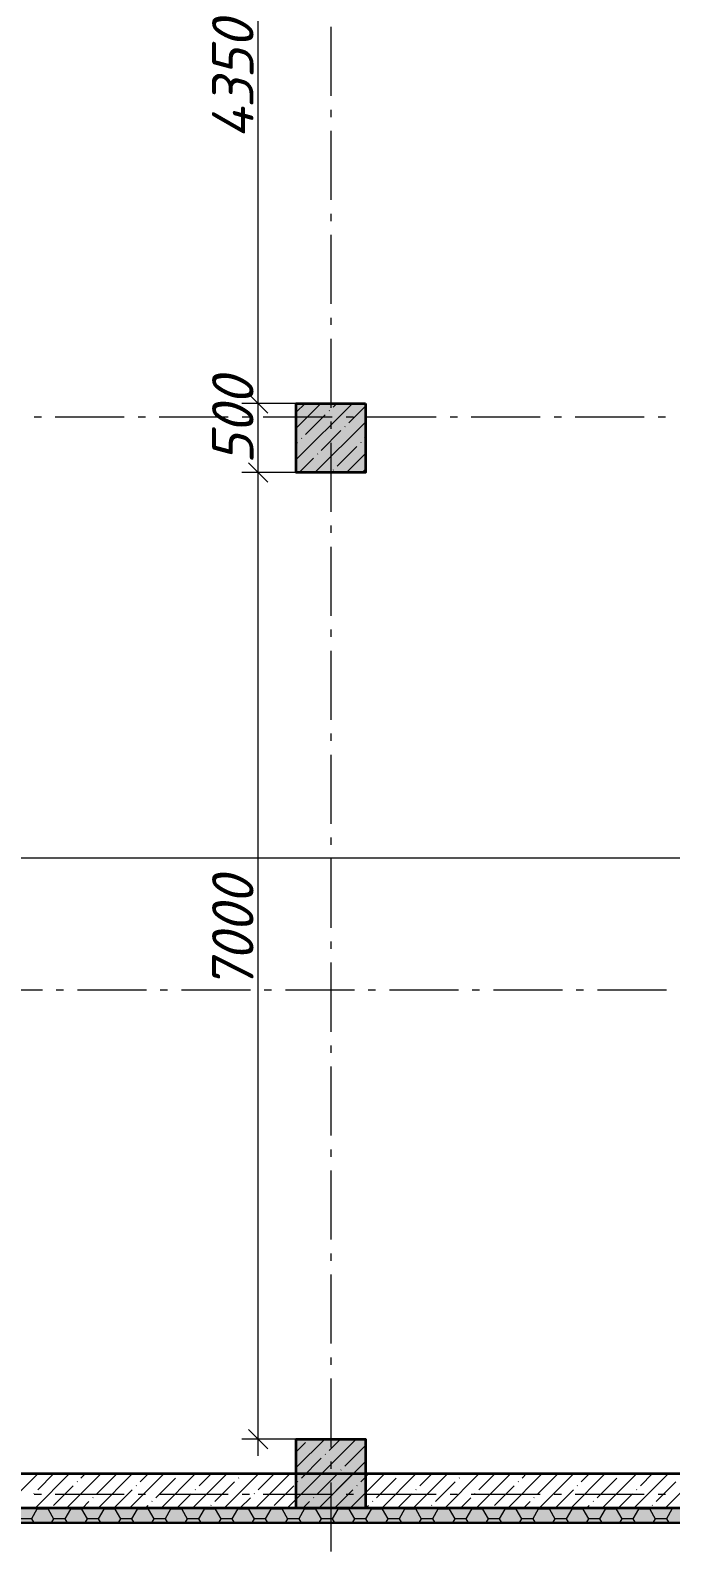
# Model space of a CAD drawing. Header units: millimetres. Extents: x -81576 to 1046824, y -248937 to 691537.
# Drawn here: x 127613 to 132244, y 651577 to 662641 of the extents above; entities that cross this region are included whole.
import ezdxf

# ---------------------------------------------------------------- set-up
doc = ezdxf.new("R2010")
doc.units = ezdxf.units.MM
doc.layers.add('PDF _Геометрия', color=7, linetype='Continuous', true_color=0x1d1d1d)
doc.layers.add('PDF _Сплошная заливка', color=7, linetype='Continuous', true_color=0xffffff)
doc.layers.add('PDF _Текст', color=7, linetype='Continuous')
doc.styles.add('PDF ISOCPEUR Italic', font='isocpeui.ttf')

msp = doc.modelspace()

# ---------------------------------------------------------------- hatches: boundary and pattern name
at = {"layer": 'PDF _Сплошная заливка', "true_color": 0x636466, "transparency": 33554559}
for points in [[(129536, 659441.1), (130036, 659441.1), (130036, 659941.1), (129536, 659941.1)], [(129536, 651941.1), (130036, 651941.1), (130036, 652441.1), (129536, 652441.1)], [(162404, 651839.1), (162404, 651939.1), (97386, 651939.1), (97388, 651839.1)]]:
    msp.add_hatch(color=251, dxfattribs=at).paths.add_polyline_path(points)

# ---------------------------------------------------------------- linework, layer by layer
at = {"layer": 'PDF _Геометрия', "color": 7, "lineweight": 13}
for points in [[(174226, 637747.2), (174226, 639331.1), (171294, 639331.1), (171294, 639091.1), (171294, 638981.1), (170586, 638981.1), (170476, 638981.1), (170476, 639691.1), (170476, 639801.1), (174226, 639801.1), (174226, 651831.1), (162404, 651831.1), (97388, 651831.1), (97278, 651831.1), (97278, 669191.1)], [(97286, 669191.1), (97286, 651839.1), (162404, 651839.1), (174234, 651839.1), (174234, 651831.1), (174234, 639793.1), (174226, 639793.1), (170484, 639793.1), (170484, 638989.1), (171286, 638989.1), (171286, 639339.1), (171449.9, 639339.1), (174234, 639339.1), (174234, 639331.1), (174234, 637747.2)]]:
    msp.add_lwpolyline(points, dxfattribs=at)
at = {"layer": 'PDF _Геометрия', "color": 7, "lineweight": 9}
for points in [[(97386, 669191.1), (97386, 651939.1), (162404, 651939.1), (174336, 651939.1), (174336, 651941.1), (174334, 651941.1), (174334, 651831.1), (174334, 639691.1), (174336, 639691.1), (174336, 639693.1), (174226, 639693.1), (170584, 639693.1), (170584, 639089.1), (171186, 639089.1), (171186, 639439.1), (171449.9, 639439.1), (174336, 639439.1), (174336, 639339.1), (174334, 639339.1)], [(129261.2, 652321.1), (129261.2, 659441.1), (129261.2, 659941.1), (129261.2, 664411.1)], [(97388, 663940.8), (97388, 651941.1), (162404, 651941.1), (174336, 651941.1), (174336, 651839.1), (174336, 651831.1), (174336, 639691.1), (174234, 639691.1), (174234, 639693.1)], [(129786, 662667.8), (129786, 662167.8)], [(129786, 662067.8), (129786, 662014.9)], [(129786, 661914.9), (129786, 661414.9)], [(129786, 661314.9), (129786, 661262)], [(129786, 661162), (129786, 660662)], [(129786, 660562), (129786, 660509.1)], [(129786, 660409.1), (129786, 659909.1)], [(129191.2, 660011.1), (129261.2, 659941.1), (129331.2, 659871.1)], [(129536, 659941.1), (129261.2, 659941.1), (129141.2, 659941.1)], [(127690.7, 659841.1), (127637.8, 659841.1)], [(128290.7, 659841.1), (127790.7, 659841.1)], [(128443.6, 659841.1), (128390.7, 659841.1)], [(129043.6, 659841.1), (128543.6, 659841.1)], [(129196.6, 659841.1), (129143.6, 659841.1)], [(129796.6, 659841.1), (129296.6, 659841.1)], [(129786, 659809.1), (129786, 659756.2)], [(129949.5, 659841.1), (129896.6, 659841.1)], [(130549.5, 659841.1), (130049.5, 659841.1)], [(130702.4, 659841.1), (130649.5, 659841.1)], [(131302.4, 659841.1), (130802.4, 659841.1)], [(131455.3, 659841.1), (131402.4, 659841.1)], [(132055.3, 659841.1), (131555.3, 659841.1)], [(132208.2, 659841.1), (132155.3, 659841.1)], [(129786, 659656.2), (129786, 659156.2)], [(129536, 659441.1), (129261.2, 659441.1), (129141.2, 659441.1)], [(129191.2, 659511.1), (129261.2, 659441.1), (129331.2, 659371.1)], [(129786, 659056.2), (129786, 659003.3)], [(129786, 658903.3), (129786, 658403.3)], [(129786, 658303.3), (129786, 658250.3)], [(129786, 658150.3), (129786, 657650.3)], [(129786, 657550.3), (129786, 657497.4)], [(129786, 657397.4), (129786, 656897.4)], [(129786, 656797.4), (129786, 656744.5)], [(129786, 656644.5), (129786, 656144.5)], [(129786, 656044.5), (129786, 655991.6)], [(129786, 655891.6), (129786, 655391.6)], [(127698.4, 655691.1), (127198.4, 655691.1)], [(127851.3, 655691.1), (127798.4, 655691.1)], [(128451.3, 655691.1), (127951.3, 655691.1)], [(128604.2, 655691.1), (128551.3, 655691.1)], [(129204.2, 655691.1), (128704.2, 655691.1)], [(129357.1, 655691.1), (129304.2, 655691.1)], [(129957.1, 655691.1), (129457.1, 655691.1)], [(130110, 655691.1), (130057.1, 655691.1)], [(130710, 655691.1), (130210, 655691.1)], [(130863, 655691.1), (130810, 655691.1)], [(131463, 655691.1), (130963, 655691.1)], [(131615.9, 655691.1), (131563, 655691.1)], [(132215.9, 655691.1), (131715.9, 655691.1)], [(129786, 655291.6), (129786, 655238.7)], [(129786, 655138.7), (129786, 654638.7)], [(129786, 654538.7), (129786, 654485.8)], [(129786, 654385.8), (129786, 653885.8)], [(129786, 653785.8), (129786, 653732.8)], [(129786, 653632.8), (129786, 653132.8)], [(129786, 653032.8), (129786, 652979.9)], [(129786, 652879.9), (129786, 652379.9)], [(129191.2, 652511.1), (129261.2, 652441.1), (129331.2, 652371.1)], [(129536, 652441.1), (129261.2, 652441.1), (129141.2, 652441.1)], [(129786, 652279.9), (129786, 652227)], [(129786, 652127), (129786, 651627)], [(127690.7, 652041.1), (127637.8, 652041.1)], [(128290.7, 652041.1), (127790.7, 652041.1)], [(128443.6, 652041.1), (128390.7, 652041.1)], [(129043.6, 652041.1), (128543.6, 652041.1)], [(129196.6, 652041.1), (129143.6, 652041.1)], [(129796.6, 652041.1), (129296.6, 652041.1)], [(129949.5, 652041.1), (129896.6, 652041.1)], [(130549.5, 652041.1), (130049.5, 652041.1)], [(130702.4, 652041.1), (130649.5, 652041.1)], [(131302.4, 652041.1), (130802.4, 652041.1)], [(131455.3, 652041.1), (131402.4, 652041.1)], [(132055.3, 652041.1), (131555.3, 652041.1)], [(132208.2, 652041.1), (132155.3, 652041.1)]]:
    msp.add_lwpolyline(points, dxfattribs=at)
at = {"layer": 'PDF _Геометрия', "lineweight": 9}
for points in [[(129714.7, 659941.1), (129536, 659762.4)], [(129942.8, 659941.1), (129536, 659534.3)], [(129600.6, 659941.1), (129536, 659876.5)], [(129776.3, 659888.7), (129773.9, 659886.3)], [(129828.7, 659941.1), (129802.4, 659914.8)], [(130036, 659920.3), (129916.5, 659800.8)], [(129745.4, 659857.8), (129602.9, 659715.3)], [(130036, 659806.2), (129670.9, 659441.1)], [(129890.3, 659774.6), (129888, 659772.3)], [(129545.8, 659658.2), (129536, 659648.4)], [(129576.7, 659689.1), (129574.3, 659686.7)], [(129859.5, 659743.8), (129716.9, 659601.2)], [(130004.4, 659660.6), (130002, 659658.2)], [(130036, 659692.2), (130030.5, 659686.7)], [(129659.9, 659544.2), (129556.8, 659441.1)], [(129690.8, 659575.1), (129688.4, 659572.7)], [(129973.5, 659629.7), (129830.9, 659487.2)], [(130036, 659578.1), (129899, 659441.1)], [(129804.8, 659461), (129802.4, 659458.6)], [(130036, 659464.1), (130013, 659441.1)], [(129741.9, 652441.1), (129536, 652235.2)], [(129970, 652441.1), (129536, 652007.1)], [(129602.9, 652416.1), (129536, 652349.2)], [(129856, 652441.1), (129773.9, 652359.1)], [(130030.5, 652387.6), (129888, 652245)], [(129716.9, 652302), (129574.3, 652159.5), (129606, 652191.1)], [(130036, 652279), (129698.1, 651941.1), (129948.1, 652191.1)], [(129747.8, 652332.9), (129745.4, 652330.6)], [(127667.1, 652191.1), (127417.1, 651941.1)], [(127895.2, 652191.1), (127645.2, 651941.1)], [(127781.2, 652191.1), (127664, 652073.9)], [(128123.3, 652191.1), (127873.3, 651941.1)], [(127951.5, 652133.3), (127949.1, 652131)], [(128009.3, 652191.1), (127977.6, 652159.5)], [(128234.3, 652188), (128091.7, 652045.4)], [(128351.4, 652191.1), (128101.4, 651941.1)], [(128579.5, 652191.1), (128329.5, 651941.1)], [(128465.5, 652191.1), (128405.3, 652131)], [(128661.9, 652159.5), (128519.4, 652016.9)], [(128807.6, 652191.1), (128557.6, 651941.1)], [(128692.8, 652190.4), (128690.5, 652188)], [(129035.7, 652191.1), (128785.7, 651941.1)], [(128921.7, 652191.1), (128833, 652102.5)], [(129089.6, 652131), (128947.1, 651988.4)], [(129263.8, 652191.1), (129013.8, 651941.1)], [(129120.5, 652161.9), (129118.1, 652159.5)], [(129149.8, 652191.1), (129146.7, 652188)], [(129491.9, 652191.1), (129241.9, 651941.1)], [(129377.9, 652191.1), (129260.7, 652073.9)], [(129720, 652191.1), (129470, 651941.1)], [(129861.8, 652218.9), (129859.5, 652216.5)], [(130036, 652050.9), (129926.2, 651941.1), (130176.2, 652191.1)], [(130036, 652164.9), (130002, 652131), (130062.2, 652191.1)], [(130258.6, 652159.5), (130116.1, 652016.9)], [(130404.3, 652191.1), (130154.3, 651941.1)], [(130289.5, 652190.4), (130287.1, 652188)], [(130632.4, 652191.1), (130382.4, 651941.1)], [(130518.4, 652191.1), (130429.7, 652102.5)], [(130686.3, 652131), (130543.8, 651988.4)], [(130860.5, 652191.1), (130610.5, 651941.1)], [(130717.2, 652161.9), (130714.8, 652159.5)], [(130746.4, 652191.1), (130743.3, 652188)], [(131088.6, 652191.1), (130838.6, 651941.1)], [(130974.5, 652191.1), (130857.4, 652073.9)], [(131316.7, 652191.1), (131066.7, 651941.1)], [(131144.9, 652133.3), (131142.5, 652131)], [(131202.6, 652191.1), (131171, 652159.5)], [(131427.6, 652188), (131285.1, 652045.4)], [(131544.8, 652191.1), (131294.8, 651941.1)], [(131772.9, 652191.1), (131522.9, 651941.1)], [(131658.8, 652191.1), (131598.7, 652131)], [(131855.3, 652159.5), (131712.8, 652016.9)], [(132001, 652191.1), (131751, 651941.1)], [(131886.2, 652190.4), (131883.8, 652188)], [(132229.1, 652191.1), (131979.1, 651941.1)], [(132115, 652191.1), (132026.4, 652102.5)], [(132283, 652131), (132140.4, 651988.4)], [(132457.2, 652191.1), (132207.2, 651941.1)], [(127637.9, 652047.8), (127635.5, 652045.4)], [(127920.6, 652102.5), (127778.1, 651959.9)], [(128065.6, 652019.3), (128063.2, 652016.9)], [(128348.3, 652073.9), (128215.5, 651941.1)], [(128379.2, 652104.8), (128376.8, 652102.5)], [(128776, 652045.4), (128671.7, 651941.1)], [(128806.9, 652076.3), (128804.5, 652073.9)], [(129203.7, 652016.9), (129127.9, 651941.1)], [(129234.6, 652047.8), (129232.2, 652045.4)], [(129517.3, 652102.5), (129374.8, 651959.9)], [(130372.7, 652045.4), (130268.4, 651941.1)], [(130403.6, 652076.3), (130401.2, 652073.9)], [(130800.4, 652016.9), (130724.5, 651941.1)], [(130831.3, 652047.8), (130828.9, 652045.4)], [(131114, 652102.5), (130971.4, 651959.9)], [(131258.9, 652019.3), (131256.6, 652016.9)], [(131541.7, 652073.9), (131408.8, 651941.1)], [(131572.6, 652104.8), (131570.2, 652102.5)], [(131969.4, 652045.4), (131865, 651941.1)], [(132000.3, 652076.3), (131997.9, 652073.9)], [(127658.5, 651934.1), (127618.2, 651864.3)], [(127655.6, 651939.1), (127658.5, 651934.1)], [(127739.2, 651934.1), (127658.5, 651934.1)], [(127742, 651939.1), (127739.2, 651934.1)], [(127739.2, 651934.1), (127779.5, 651864.3)], [(127900.5, 651934.1), (127860.1, 651864.3)], [(127897.6, 651939.1), (127900.4, 651934.1)], [(127981.1, 651934.1), (127900.5, 651934.1)], [(127984, 651939.1), (127981.1, 651934.1)], [(127981.1, 651934.1), (128021.4, 651864.3)], [(128034.7, 651988.4), (127987.4, 651941.1)], [(128142.4, 651934.1), (128102.1, 651864.3)], [(128139.5, 651939.1), (128142.4, 651934.1)], [(128223, 651934.1), (128142.4, 651934.1)], [(128225.9, 651939.1), (128223, 651934.1)], [(128223, 651934.1), (128263.3, 651864.3)], [(128384.3, 651934.1), (128344, 651864.3)], [(128381.5, 651939.1), (128384.3, 651934.1)], [(128465, 651934.1), (128384.3, 651934.1)], [(128462.4, 651959.9), (128443.6, 651941.1)], [(128467.8, 651939.1), (128465, 651934.1)], [(128465, 651934.1), (128505.3, 651864.3)], [(128493.2, 651990.8), (128490.9, 651988.4)], [(128626.3, 651934.1), (128585.9, 651864.3)], [(128623.4, 651939.1), (128626.3, 651934.1)], [(128706.9, 651934.1), (128626.3, 651934.1)], [(128709.8, 651939.1), (128706.9, 651934.1)], [(128706.9, 651934.1), (128747.2, 651864.3)], [(128868.2, 651934.1), (128827.9, 651864.3)], [(128865.3, 651939.1), (128868.2, 651934.1)], [(128948.8, 651934.1), (128868.2, 651934.1)], [(128920.9, 651962.3), (128918.6, 651959.9)], [(128951.7, 651939.1), (128948.8, 651934.1)], [(128948.8, 651934.1), (128989.2, 651864.3)], [(129110.1, 651934.1), (129069.8, 651864.3)], [(129107.3, 651939.1), (129110.1, 651934.1)], [(129190.8, 651934.1), (129110.1, 651934.1)], [(129193.6, 651939.1), (129190.8, 651934.1)], [(129190.8, 651934.1), (129231.1, 651864.3)], [(129352.1, 651934.1), (129311.7, 651864.3)], [(129349.2, 651939.1), (129352.1, 651934.1)], [(129432.7, 651934.1), (129352.1, 651934.1)], [(129435.6, 651939.1), (129432.7, 651934.1)], [(129432.7, 651934.1), (129473, 651864.3)], [(129594, 651934.1), (129553.7, 651864.3)], [(129591.1, 651939.1), (129594, 651934.1)], [(129674.6, 651934.1), (129594, 651934.1)], [(129677.5, 651939.1), (129674.6, 651934.1)], [(129674.6, 651934.1), (129715, 651864.3)], [(129835.9, 651934.1), (129795.6, 651864.3)], [(129833.1, 651939.1), (129835.9, 651934.1)], [(129916.6, 651934.1), (129835.9, 651934.1)], [(129919.4, 651939.1), (129916.6, 651934.1)], [(129916.6, 651934.1), (129956.9, 651864.3)], [(130077.9, 651934.1), (130037.5, 651864.3)], [(130059, 651959.9), (130040.3, 651941.1)], [(130075, 651939.1), (130077.9, 651934.1)], [(130158.5, 651934.1), (130077.9, 651934.1)], [(130089.9, 651990.8), (130087.6, 651988.4)], [(130161.4, 651939.1), (130158.5, 651934.1)], [(130158.5, 651934.1), (130198.8, 651864.3)], [(130319.8, 651934.1), (130279.5, 651864.3)], [(130316.9, 651939.1), (130319.8, 651934.1)], [(130400.5, 651934.1), (130319.8, 651934.1)], [(130400.4, 651934.1), (130440.8, 651864.3)], [(130403.3, 651939.1), (130400.5, 651934.1)], [(130517.6, 651962.3), (130515.2, 651959.9)], [(130561.7, 651934.1), (130521.4, 651864.3)], [(130558.9, 651939.1), (130561.7, 651934.1)], [(130642.4, 651934.1), (130561.7, 651934.1)], [(130645.2, 651939.1), (130642.4, 651934.1)], [(130642.4, 651934.1), (130682.7, 651864.3)], [(130803.7, 651934.1), (130763.4, 651864.3)], [(130800.8, 651939.1), (130803.7, 651934.1)], [(130884.3, 651934.1), (130803.7, 651934.1)], [(130887.2, 651939.1), (130884.3, 651934.1)], [(130884.3, 651934.1), (130924.6, 651864.3)], [(131045.6, 651934.1), (131005.3, 651864.3)], [(131042.7, 651939.1), (131045.6, 651934.1)], [(131126.3, 651934.1), (131045.6, 651934.1)], [(131126.2, 651934.1), (131166.6, 651864.3)], [(131129.1, 651939.1), (131126.3, 651934.1)], [(131228.1, 651988.4), (131180.7, 651941.1)], [(131287.5, 651934.1), (131247.2, 651864.3)], [(131284.7, 651939.1), (131287.5, 651934.1)], [(131368.2, 651934.1), (131287.5, 651934.1)], [(131371.1, 651939.1), (131368.2, 651934.1)], [(131368.2, 651934.1), (131408.5, 651864.3)], [(131529.5, 651934.1), (131489.2, 651864.3)], [(131526.6, 651939.1), (131529.5, 651934.1)], [(131610.1, 651934.1), (131529.5, 651934.1)], [(131613, 651939.1), (131610.1, 651934.1)], [(131610.1, 651934.1), (131650.4, 651864.3)], [(131655.7, 651959.9), (131636.9, 651941.1)], [(131686.6, 651990.8), (131684.3, 651988.4)], [(131771.4, 651934.1), (131731.1, 651864.3)], [(131768.5, 651939.1), (131771.4, 651934.1)], [(131852.1, 651934.1), (131771.4, 651934.1)], [(131854.9, 651939.1), (131852.1, 651934.1)], [(131852.1, 651934.1), (131892.4, 651864.3)], [(132013.4, 651934.1), (131973, 651864.3)], [(132010.5, 651939.1), (132013.3, 651934.1)], [(132094, 651934.1), (132013.4, 651934.1)], [(132096.9, 651939.1), (132094, 651934.1)], [(132094, 651934.1), (132134.3, 651864.3)], [(132114.3, 651962.3), (132111.9, 651959.9)], [(132255.3, 651934.1), (132215, 651864.3)], [(127618.2, 651864.3), (127537.6, 651864.3)], [(127618.2, 651864.3), (127632.7, 651839.1)], [(127779.5, 651864.3), (127764.9, 651839.1)], [(127860.1, 651864.3), (127779.5, 651864.3)], [(127860.1, 651864.3), (127874.7, 651839.1)], [(128021.4, 651864.3), (128006.9, 651839.1)], [(128102.1, 651864.3), (128021.4, 651864.3)], [(128102.1, 651864.3), (128116.6, 651839.1)], [(128263.4, 651864.3), (128248.8, 651839.1)], [(128344, 651864.3), (128263.4, 651864.3)], [(128344, 651864.3), (128358.5, 651839.1)], [(128505.3, 651864.3), (128490.7, 651839.1)], [(128585.9, 651864.3), (128505.3, 651864.3)], [(128585.9, 651864.3), (128600.5, 651839.1)], [(128747.2, 651864.3), (128732.7, 651839.1)], [(128827.9, 651864.3), (128747.2, 651864.3)], [(128827.9, 651864.3), (128842.4, 651839.1)], [(128989.2, 651864.3), (128974.6, 651839.1)], [(129069.8, 651864.3), (128989.2, 651864.3)], [(129069.8, 651864.3), (129084.3, 651839.1)], [(129231.1, 651864.3), (129216.5, 651839.1)], [(129311.7, 651864.3), (129231.1, 651864.3)], [(129311.7, 651864.3), (129326.3, 651839.1)], [(129473, 651864.3), (129458.5, 651839.1)], [(129553.7, 651864.3), (129473, 651864.3)], [(129553.7, 651864.3), (129568.2, 651839.1)], [(129715, 651864.3), (129700.4, 651839.1)], [(129795.6, 651864.3), (129715, 651864.3)], [(129795.6, 651864.3), (129810.2, 651839.1)], [(129956.9, 651864.3), (129942.4, 651839.1)], [(130037.5, 651864.3), (129956.9, 651864.3)], [(130037.5, 651864.3), (130052.1, 651839.1)], [(130198.8, 651864.3), (130184.3, 651839.1)], [(130279.5, 651864.3), (130198.8, 651864.3)], [(130279.5, 651864.3), (130294, 651839.1)], [(130440.8, 651864.3), (130426.2, 651839.1)], [(130521.4, 651864.3), (130440.8, 651864.3)], [(130521.4, 651864.3), (130536, 651839.1)], [(130682.7, 651864.3), (130668.2, 651839.1)], [(130763.4, 651864.3), (130682.7, 651864.3)], [(130763.3, 651864.3), (130777.9, 651839.1)], [(130924.6, 651864.3), (130910.1, 651839.1)], [(131005.3, 651864.3), (130924.6, 651864.3)], [(131005.3, 651864.3), (131019.8, 651839.1)], [(131166.6, 651864.3), (131152, 651839.1)], [(131247.2, 651864.3), (131166.6, 651864.3)], [(131247.2, 651864.3), (131261.8, 651839.1)], [(131408.5, 651864.3), (131394, 651839.1)], [(131489.2, 651864.3), (131408.5, 651864.3)], [(131489.1, 651864.3), (131503.7, 651839.1)], [(131650.5, 651864.3), (131635.9, 651839.1)], [(131731.1, 651864.3), (131650.5, 651864.3)], [(131731.1, 651864.3), (131745.6, 651839.1)], [(131892.4, 651864.3), (131877.8, 651839.1)], [(131973, 651864.3), (131892.4, 651864.3)], [(131973, 651864.3), (131987.6, 651839.1)], [(132134.3, 651864.3), (132119.8, 651839.1)], [(132215, 651864.3), (132134.3, 651864.3)], [(132215, 651864.3), (132229.5, 651839.1)]]:
    msp.add_lwpolyline(points, dxfattribs=at)
at = {"layer": 'PDF _Геометрия', "color": 7, "lineweight": 35}
for points in [[(130036, 659941.1), (130036, 659441.1), (129536, 659441.1), (129536, 659941.1)], [(130036, 651941.1), (129536, 651941.1), (129536, 652441.1), (130036, 652441.1)]]:
    msp.add_lwpolyline(points, close=True, dxfattribs=at)
at = {"layer": 'PDF _Геометрия', "color": 8, "lineweight": 9, "true_color": 0x808080}
msp.add_lwpolyline([(94160.8, 656649.4), (204084, 656649.4)], dxfattribs=at)
at = {"layer": 'PDF _Геометрия', "color": 7, "lineweight": 35}
for points in [[(123536, 652191.1), (144536, 652191.1), (144536, 652441.1), (145036, 652441.1), (145036, 652191.1), (145086, 652191.1), (145086, 652441.1), (145586, 652441.1), (145586, 652191.1), (159926, 652191.1), (159926, 655801.1), (160176, 655801.1), (160176, 652191.1), (162661, 652191.1), (163086, 652191.1)], [(162661, 651941.1), (145586, 651941.1), (145086, 651941.1), (145036, 651941.1), (144536, 651941.1), (113386, 651941.1), (113386, 652191.1), (123336, 652191.1)]]:
    msp.add_lwpolyline(points, dxfattribs=at)
at = {"layer": 'PDF _Геометрия', "lineweight": 9}
for points in [[(129545.8, 652131), (129548.2, 652133.3)], [(129688.4, 652045.4), (129830.9, 652188)], [(129659.9, 652016.9), (129662.2, 652019.3)], [(129812.2, 651941.1), (129945, 652073.9)], [(129973.5, 652102.5), (129975.9, 652104.8)], [(129584.1, 651941.1), (129631.4, 651988.4)]]:
    msp.add_lwpolyline(points, close=True, dxfattribs=at)

# ---------------------------------------------------------------- texts
at = {"layer": 'PDF _Текст', "char_height": 300, "attachment_point": 4, "rotation": 90, "style": 'PDF ISOCPEUR Italic'}
for s, insert in [('4350', (129076.5, 661855.6)), ('500', (129076.5, 659501.5)), ('7000', (129076.5, 655688.3))]:
    msp.add_mtext(s, dxfattribs=dict(at, insert=insert))

doc.saveas('drawing.dxf')
